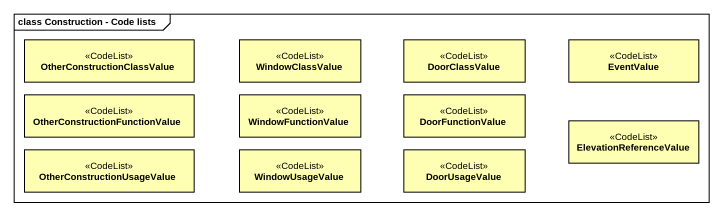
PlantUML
@startuml
mainframe class Construction - Code lists
hide circle
hide empty members
class OtherConstructionClassValue <<CodeList>> #FFFFB3
class WindowClassValue <<CodeList>> #FFFFB3
class DoorClassValue <<CodeList>> #FFFFB3
class EventValue <<CodeList>> #FFFFB3
class "OtherConstructionFunctionValue" as OtherConstructionFunctionVal <<CodeList>> #FFFFB3
class WindowFunctionValue <<CodeList>> #FFFFB3
class DoorFunctionValue <<CodeList>> #FFFFB3
class ElevationReferenceValue <<CodeList>> #FFFFB3
class OtherConstructionUsageValue <<CodeList>> #FFFFB3
class WindowUsageValue <<CodeList>> #FFFFB3
class DoorUsageValue <<CodeList>> #FFFFB3
@enduml
